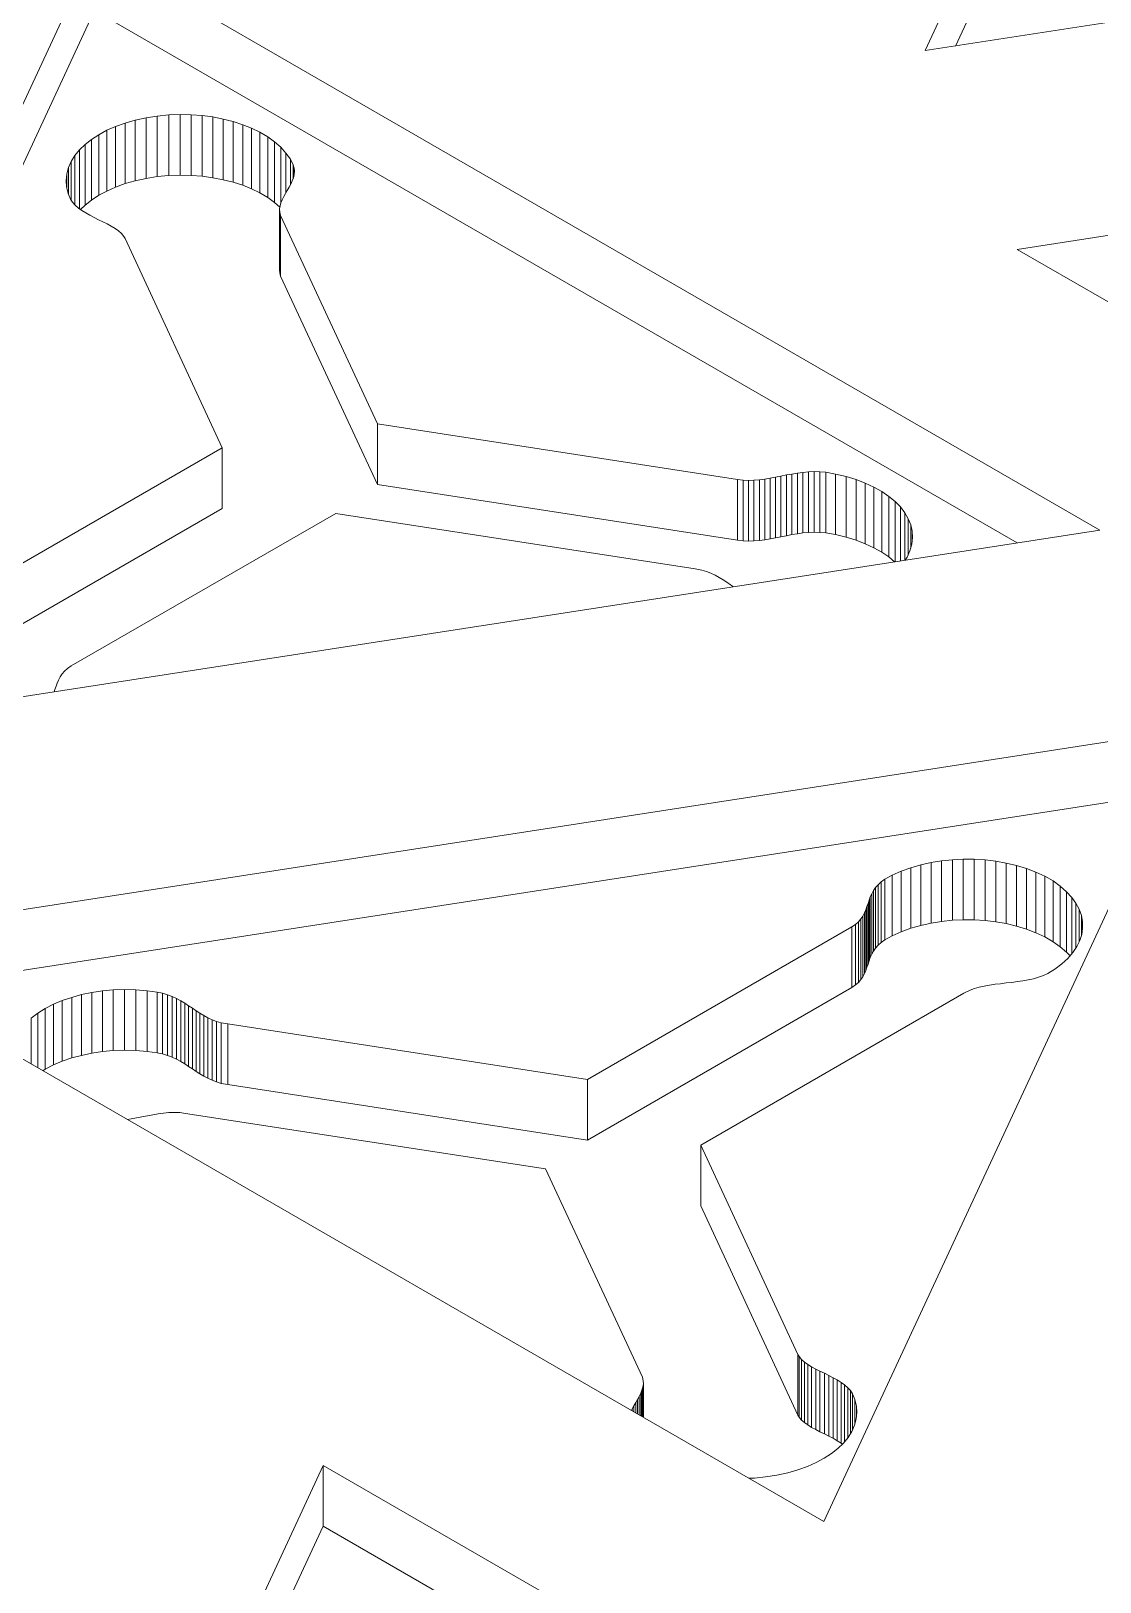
# Model space of a CAD drawing. Header units: inches. Extents: x 2.5 to 18.9, y 2.6 to 12.3.
# Drawn here: x 6.45 to 7.349, y 7.34 to 8.645 of the extents above; entities that cross this region are included whole.
import ezdxf

# ---------------------------------------------------------------- set-up
doc = ezdxf.new("R2010")
doc.units = ezdxf.units.IN
doc.header["$MEASUREMENT"] = 0

# ---------------------------------------------------------------- blocks, each defined once
blk = doc.blocks.new('A$C39963D99')
at = {"color": 0, "linetype": 'Continuous', "lineweight": 0, "extrusion": (3.33067e-16, 0.816497, 0.57735)}
for p, q in [((10.3379, -1.9723), (10.6474, -1.3054)), ((10.6474, -1.3564), (10.3634, -1.9684)), ((11.493, -1.7936), (10.3379, -1.9723)), ((9.3298, -2.5543), (9.6393, -1.8874)), ((9.6393, -1.8874), (10.4849, -2.3757)), ((9.6393, -1.9385), (9.3553, -2.5504)), ((10.4152, -2.3864), (9.6393, -1.9385)), ((10.4153, -2.1395), (11.5704, -1.9608)), ((9.6571, -2.0361), (9.6651, -2.0332)), ((9.6651, -2.0332), (9.6736, -2.0307)), ((9.6651, -2.0842), (9.6651, -2.0332)), ((9.6736, -2.0307), (9.6827, -2.0288)), ((9.6736, -2.0818), (9.6736, -2.0307)), ((9.6827, -2.0288), (9.6922, -2.0273)), ((9.6827, -2.0798), (9.6827, -2.0288)), ((9.6922, -2.0273), (9.7018, -2.0264)), ((9.6922, -2.0783), (9.6922, -2.0273)), ((9.7018, -2.0264), (9.7113, -2.026)), ((9.7018, -2.0774), (9.7018, -2.0264)), ((9.7113, -2.0771), (9.7113, -2.026)), ((9.7113, -2.026), (9.7207, -2.0262)), ((9.7207, -2.0773), (9.7207, -2.0262)), ((9.7207, -2.0262), (9.7299, -2.0269)), ((9.7299, -2.078), (9.7299, -2.0269)), ((9.7299, -2.0269), (9.7389, -2.0281)), ((9.7389, -2.0792), (9.7389, -2.0281)), ((9.7389, -2.0281), (9.7476, -2.0298)), ((9.7476, -2.0809), (9.7476, -2.0298)), ((9.7476, -2.0298), (9.756, -2.032)), ((9.756, -2.083), (9.756, -2.032)), ((9.756, -2.032), (9.764, -2.0346)), ((9.764, -2.0856), (9.764, -2.0346)), ((9.764, -2.0346), (9.7715, -2.0376)), ((9.6315, -2.0512), (9.6369, -2.047)), ((9.6369, -2.047), (9.643, -2.043)), ((9.6369, -2.098), (9.6369, -2.047)), ((9.643, -2.043), (9.6498, -2.0393)), ((9.643, -2.094), (9.643, -2.043)), ((9.6498, -2.0393), (9.6571, -2.0361)), ((9.6498, -2.0904), (9.6498, -2.0393)), ((9.6571, -2.0871), (9.6571, -2.0361)), ((9.7715, -2.0886), (9.7715, -2.0376)), ((9.7715, -2.0376), (9.7785, -2.041)), ((9.7785, -2.092), (9.7785, -2.041)), ((9.7785, -2.041), (9.785, -2.0448)), ((9.785, -2.0959), (9.785, -2.0448)), ((9.785, -2.0448), (9.7908, -2.049)), ((9.6198, -2.0656), (9.6229, -2.0606)), ((9.6229, -2.0606), (9.6268, -2.0558)), ((9.6229, -2.1022), (9.6229, -2.0606)), ((9.6268, -2.0558), (9.6315, -2.0512)), ((9.6268, -2.1054), (9.6268, -2.0558)), ((9.6315, -2.1023), (9.6315, -2.0512)), ((9.7908, -2.1), (9.7908, -2.049)), ((9.7908, -2.049), (9.796, -2.0535)), ((9.796, -2.1009), (9.796, -2.0535)), ((9.796, -2.0535), (9.8004, -2.0584)), ((9.8004, -2.0917), (9.8004, -2.0584)), ((9.8004, -2.0584), (9.8041, -2.0635)), ((9.6161, -2.076), (9.6175, -2.0707)), ((9.6175, -2.0707), (9.6198, -2.0656)), ((9.6175, -2.0932), (9.6175, -2.0707)), ((9.6198, -2.0982), (9.6198, -2.0656)), ((9.8041, -2.0853), (9.8041, -2.0635)), ((9.8041, -2.0635), (9.8065, -2.0683)), ((9.8065, -2.0797), (9.8065, -2.0683)), ((9.8065, -2.0683), (9.8074, -2.0711)), ((9.8074, -2.0766), (9.8074, -2.0711)), ((9.8074, -2.0711), (9.8076, -2.0738)), ((9.8076, -2.0738), (9.8074, -2.0765)), ((9.6155, -2.0814), (9.6161, -2.076)), ((9.6159, -2.0869), (9.6155, -2.0814)), ((9.6172, -2.0924), (9.6159, -2.0869)), ((9.6161, -2.0877), (9.6161, -2.076)), ((9.6571, -2.0871), (9.6498, -2.0904)), ((9.6651, -2.0842), (9.6571, -2.0871)), ((9.6736, -2.0818), (9.6651, -2.0842)), ((9.6827, -2.0798), (9.6736, -2.0818)), ((9.6922, -2.0783), (9.6827, -2.0798)), ((9.7018, -2.0774), (9.6922, -2.0783)), ((9.7113, -2.0771), (9.7018, -2.0774)), ((9.7207, -2.0773), (9.7113, -2.0771)), ((9.7299, -2.078), (9.7207, -2.0773)), ((9.7389, -2.0792), (9.7299, -2.078)), ((9.7476, -2.0809), (9.7389, -2.0792)), ((9.756, -2.083), (9.7476, -2.0809)), ((9.764, -2.0856), (9.756, -2.083)), ((9.7715, -2.0886), (9.764, -2.0856)), ((9.803, -2.0872), (9.8015, -2.0899)), ((9.8045, -2.0846), (9.803, -2.0872)), ((9.8057, -2.0819), (9.8045, -2.0846)), ((9.8067, -2.0792), (9.8057, -2.0819)), ((9.8074, -2.0765), (9.8067, -2.0792)), ((9.6192, -2.0973), (9.6172, -2.0924)), ((9.6209, -2.0999), (9.6192, -2.0973)), ((9.6231, -2.1024), (9.6209, -2.0999)), ((9.6369, -2.098), (9.6315, -2.1023)), ((9.643, -2.094), (9.6369, -2.098)), ((9.6498, -2.0904), (9.643, -2.094)), ((9.7785, -2.092), (9.7715, -2.0886)), ((9.785, -2.0959), (9.7785, -2.092)), ((9.7908, -2.1), (9.785, -2.0959)), ((9.7953, -2.1039), (9.7908, -2.1)), ((9.7962, -2.1003), (9.7954, -2.1029)), ((9.7972, -2.0977), (9.7962, -2.1003)), ((9.7985, -2.0951), (9.7972, -2.0977)), ((9.8, -2.0925), (9.7985, -2.0951)), ((9.8015, -2.0899), (9.8, -2.0925)), ((9.6258, -2.1047), (9.6231, -2.1024)), ((9.6288, -2.1068), (9.6258, -2.1047)), ((9.6315, -2.1023), (9.6277, -2.106)), ((9.6321, -2.1088), (9.6288, -2.1068)), ((9.6355, -2.1108), (9.6321, -2.1088)), ((9.6392, -2.1126), (9.6355, -2.1108)), ((9.6428, -2.1145), (9.6392, -2.1126)), ((9.7954, -2.1029), (9.795, -2.1055)), ((9.795, -2.1566), (9.795, -2.1055)), ((9.795, -2.1055), (9.7952, -2.1082)), ((9.7952, -2.1592), (9.7952, -2.1082)), ((9.7952, -2.1082), (9.7959, -2.111)), ((9.7959, -2.1621), (9.7959, -2.111)), ((9.7959, -2.111), (9.8773, -2.2864)), ((9.6465, -2.1163), (9.6428, -2.1145)), ((9.6501, -2.1181), (9.6465, -2.1163)), ((9.6535, -2.12), (9.6501, -2.1181)), ((9.6567, -2.122), (9.6535, -2.12)), ((9.6595, -2.124), (9.6567, -2.122)), ((9.662, -2.1262), (9.6595, -2.124)), ((9.664, -2.1286), (9.662, -2.1262)), ((9.6651, -2.1303), (9.664, -2.1286)), ((9.7468, -2.3064), (9.6651, -2.1303)), ((11.2609, -2.6277), (10.4153, -2.1395)), ((9.7952, -2.1592), (9.795, -2.1566)), ((9.7959, -2.1621), (9.7952, -2.1592)), ((9.8773, -2.3374), (9.7959, -2.1621)), ((9.8773, -2.3374), (9.8773, -2.2864)), ((9.8773, -2.2864), (10.18, -2.3332)), ((9.5255, -2.4342), (9.7468, -2.3064)), ((9.7468, -2.3575), (9.7468, -2.3064)), ((10.18, -2.3842), (10.18, -2.3332)), ((10.18, -2.3332), (10.185, -2.3338)), ((10.185, -2.3848), (10.185, -2.3338)), ((10.185, -2.3338), (10.1895, -2.3339)), ((10.1895, -2.3339), (10.194, -2.3338)), ((10.1895, -2.385), (10.1895, -2.3339)), ((10.194, -2.3338), (10.1985, -2.3334)), ((10.194, -2.3848), (10.194, -2.3338)), ((10.1985, -2.3334), (10.2031, -2.3328)), ((10.1985, -2.3844), (10.1985, -2.3334)), ((10.2031, -2.3328), (10.2076, -2.332)), ((10.2031, -2.3838), (10.2031, -2.3328)), ((10.2076, -2.332), (10.2121, -2.3312)), ((10.2076, -2.3831), (10.2076, -2.332)), ((10.2121, -2.3312), (10.2167, -2.3303)), ((10.2121, -2.3822), (10.2121, -2.3312)), ((10.2167, -2.3303), (10.2213, -2.3293)), ((10.2167, -2.3813), (10.2167, -2.3303)), ((10.2213, -2.3293), (10.2259, -2.3285)), ((10.2213, -2.3804), (10.2213, -2.3293)), ((10.2259, -2.3285), (10.2305, -2.3277)), ((10.2259, -2.3795), (10.2259, -2.3285)), ((10.2305, -2.3277), (10.2352, -2.3271)), ((10.2305, -2.3787), (10.2305, -2.3277)), ((10.2352, -2.3271), (10.2399, -2.3266)), ((10.2352, -2.3781), (10.2352, -2.3271)), ((10.2399, -2.3266), (10.2446, -2.3265)), ((10.2399, -2.3777), (10.2399, -2.3266)), ((10.2446, -2.3775), (10.2446, -2.3265)), ((10.2446, -2.3265), (10.2494, -2.3266)), ((10.2494, -2.3776), (10.2494, -2.3266)), ((10.2494, -2.3266), (10.2543, -2.327)), ((10.2543, -2.3781), (10.2543, -2.327)), ((10.2543, -2.327), (10.2625, -2.3285)), ((10.2625, -2.3795), (10.2625, -2.3285)), ((10.2625, -2.3285), (10.2714, -2.3306)), ((10.2714, -2.3816), (10.2714, -2.3306)), ((10.2714, -2.3306), (10.2798, -2.3331)), ((10.2798, -2.3841), (10.2798, -2.3331)), ((10.2798, -2.3331), (10.2876, -2.3361)), ((10.18, -2.3842), (9.8773, -2.3374)), ((10.2876, -2.3871), (10.2876, -2.3361)), ((10.2876, -2.3361), (10.2949, -2.3395)), ((10.2949, -2.3905), (10.2949, -2.3395)), ((10.2949, -2.3395), (10.3015, -2.3432)), ((10.3015, -2.3942), (10.3015, -2.3432)), ((10.3015, -2.3432), (10.3074, -2.3473)), ((10.3074, -2.3983), (10.3074, -2.3473)), ((10.3074, -2.3473), (10.3126, -2.3516)), ((9.7468, -2.3575), (9.5255, -2.4853)), ((9.8422, -2.3616), (9.6198, -2.49)), ((10.1445, -2.4084), (9.8422, -2.3616)), ((10.3126, -2.4023), (10.3126, -2.3516)), ((10.3126, -2.3516), (10.3171, -2.3562)), ((10.3171, -2.4016), (10.3171, -2.3562)), ((10.3171, -2.3562), (10.3208, -2.3611)), ((10.3208, -2.401), (10.3208, -2.3611)), ((10.3208, -2.3611), (10.3237, -2.3661)), ((10.3237, -2.3962), (10.3237, -2.3661)), ((10.3237, -2.3661), (10.3258, -2.3713)), ((10.3258, -2.3909), (10.3258, -2.3713)), ((10.3258, -2.3713), (10.3271, -2.3766)), ((10.4849, -2.3757), (9.3298, -2.5543)), ((10.185, -2.3848), (10.18, -2.3842)), ((10.1895, -2.385), (10.185, -2.3848)), ((10.194, -2.3848), (10.1895, -2.385)), ((10.1985, -2.3844), (10.194, -2.3848)), ((10.2031, -2.3838), (10.1985, -2.3844)), ((10.2076, -2.3831), (10.2031, -2.3838)), ((10.2121, -2.3822), (10.2076, -2.3831)), ((10.2167, -2.3813), (10.2121, -2.3822)), ((10.2213, -2.3804), (10.2167, -2.3813)), ((10.2259, -2.3795), (10.2213, -2.3804)), ((10.2305, -2.3787), (10.2259, -2.3795)), ((10.2352, -2.3781), (10.2305, -2.3787)), ((10.2399, -2.3777), (10.2352, -2.3781)), ((10.2446, -2.3775), (10.2399, -2.3777)), ((10.2494, -2.3776), (10.2446, -2.3775)), ((10.2543, -2.3781), (10.2494, -2.3776)), ((10.2625, -2.3795), (10.2543, -2.3781)), ((10.2714, -2.3816), (10.2625, -2.3795)), ((10.2798, -2.3841), (10.2714, -2.3816)), ((10.2876, -2.3871), (10.2798, -2.3841)), ((10.2949, -2.3905), (10.2876, -2.3871)), ((10.3268, -2.3875), (10.3252, -2.393)), ((10.3274, -2.382), (10.3268, -2.3875)), ((10.3271, -2.385), (10.3271, -2.3766)), ((10.3271, -2.3766), (10.3274, -2.382)), ((10.3015, -2.3942), (10.2949, -2.3905)), ((10.3074, -2.3983), (10.3015, -2.3942)), ((10.3123, -2.4024), (10.3074, -2.3983)), ((10.3227, -2.3985), (10.3211, -2.401)), ((10.3252, -2.393), (10.3227, -2.3985)), ((10.15, -2.4095), (10.1445, -2.4084)), ((10.154, -2.4106), (10.15, -2.4095)), ((10.1578, -2.412), (10.154, -2.4106)), ((10.1614, -2.4137), (10.1578, -2.412)), ((10.1647, -2.4155), (10.1614, -2.4137)), ((10.168, -2.4174), (10.1647, -2.4155)), ((10.1712, -2.4195), (10.168, -2.4174)), ((10.1743, -2.4216), (10.1712, -2.4195)), ((10.1769, -2.4233), (10.1743, -2.4216)), ((9.6166, -2.4922), (9.6142, -2.4944)), ((9.6198, -2.49), (9.6166, -2.4922)), ((9.6081, -2.5044), (9.6071, -2.5071)), ((9.6092, -2.5018), (9.6081, -2.5044)), ((9.6105, -2.4992), (9.6092, -2.5018)), ((9.6122, -2.4967), (9.6105, -2.4992)), ((9.6142, -2.4944), (9.6122, -2.4967)), ((9.6061, -2.5098), (9.6055, -2.5117)), ((9.6071, -2.5071), (9.6061, -2.5098)), ((9.4072, -2.7216), (10.5623, -2.5429)), ((10.5623, -2.5429), (10.2528, -3.2098)), ((10.5368, -2.5978), (9.4769, -2.7618)), ((10.3179, -2.6626), (10.3259, -2.6597)), ((10.3259, -2.6597), (10.3343, -2.6573)), ((10.3259, -2.7107), (10.3259, -2.6597)), ((10.3343, -2.6573), (10.3429, -2.6553)), ((10.3343, -2.7083), (10.3343, -2.6573)), ((10.3429, -2.6553), (10.3518, -2.6539)), ((10.3429, -2.7064), (10.3429, -2.6553)), ((10.3518, -2.6539), (10.3609, -2.653)), ((10.3518, -2.7049), (10.3518, -2.6539)), ((10.3609, -2.653), (10.37, -2.6525)), ((10.3609, -2.704), (10.3609, -2.653)), ((10.37, -2.7036), (10.37, -2.6525)), ((10.37, -2.6525), (10.3792, -2.6526)), ((10.3792, -2.7036), (10.3792, -2.6526)), ((10.3792, -2.6526), (10.3883, -2.6531)), ((10.3883, -2.7042), (10.3883, -2.6531)), ((10.3883, -2.6531), (10.3973, -2.6542)), ((10.3973, -2.7052), (10.3973, -2.6542)), ((10.3973, -2.6542), (10.4062, -2.6558)), ((10.4062, -2.7068), (10.4062, -2.6558)), ((10.4062, -2.6558), (10.4148, -2.6578)), ((10.4148, -2.7088), (10.4148, -2.6578)), ((10.4148, -2.6578), (10.4231, -2.6603)), ((10.4231, -2.7114), (10.4231, -2.6603)), ((10.4231, -2.6603), (10.431, -2.6634)), ((10.2962, -2.6764), (10.2983, -2.674)), ((10.2983, -2.674), (10.3009, -2.6716)), ((10.2983, -2.725), (10.2983, -2.674)), ((10.3009, -2.6716), (10.304, -2.6694)), ((10.3009, -2.7227), (10.3009, -2.6716)), ((10.304, -2.6694), (10.3102, -2.666)), ((10.304, -2.7205), (10.304, -2.6694)), ((10.3102, -2.666), (10.3179, -2.6626)), ((10.3102, -2.7171), (10.3102, -2.666)), ((10.3179, -2.7136), (10.3179, -2.6626)), ((10.431, -2.7144), (10.431, -2.6634)), ((10.431, -2.6634), (10.4385, -2.6669)), ((10.4385, -2.718), (10.4385, -2.6669)), ((10.4385, -2.6669), (10.4455, -2.6709)), ((10.4455, -2.722), (10.4455, -2.6709)), ((10.4455, -2.6709), (10.4516, -2.6753)), ((10.2899, -2.6898), (10.2908, -2.687)), ((10.2908, -2.687), (10.2918, -2.6843)), ((10.2908, -2.738), (10.2908, -2.687)), ((10.2918, -2.6843), (10.293, -2.6816)), ((10.2918, -2.7353), (10.2918, -2.6843)), ((10.293, -2.6816), (10.2944, -2.679)), ((10.293, -2.7326), (10.293, -2.6816)), ((10.2944, -2.679), (10.2962, -2.6764)), ((10.2944, -2.73), (10.2944, -2.679)), ((10.2962, -2.7274), (10.2962, -2.6764)), ((10.4516, -2.7263), (10.4516, -2.6753)), ((10.4516, -2.6753), (10.4569, -2.6799)), ((10.4569, -2.7309), (10.4569, -2.6799)), ((10.4569, -2.6799), (10.4613, -2.6847)), ((10.4613, -2.7323), (10.4613, -2.6847)), ((10.4613, -2.6847), (10.4648, -2.6896)), ((10.2839, -2.7028), (10.2855, -2.7004)), ((10.2855, -2.7004), (10.2868, -2.6978)), ((10.2855, -2.7514), (10.2855, -2.7004)), ((10.2868, -2.6978), (10.288, -2.6952)), ((10.2868, -2.7488), (10.2868, -2.6978)), ((10.288, -2.6952), (10.2889, -2.6925)), ((10.288, -2.7462), (10.288, -2.6952)), ((10.2889, -2.6925), (10.2899, -2.6898)), ((10.2889, -2.7435), (10.2889, -2.6925)), ((10.2899, -2.7408), (10.2899, -2.6898)), ((10.4648, -2.7273), (10.4648, -2.6896)), ((10.4648, -2.6896), (10.4675, -2.6947)), ((10.4675, -2.7221), (10.4675, -2.6947)), ((10.4675, -2.6947), (10.4694, -2.6999)), ((10.4694, -2.7168), (10.4694, -2.6999)), ((10.4694, -2.6999), (10.4703, -2.7052)), ((10.0539, -2.838), (10.2763, -2.7096)), ((10.2763, -2.7096), (10.2794, -2.7074)), ((10.2763, -2.7606), (10.2763, -2.7096)), ((10.2794, -2.7074), (10.2819, -2.7052)), ((10.2794, -2.7584), (10.2794, -2.7074)), ((10.2819, -2.7052), (10.2839, -2.7028)), ((10.2819, -2.7562), (10.2819, -2.7052)), ((10.2839, -2.7539), (10.2839, -2.7028)), ((10.3179, -2.7136), (10.3102, -2.7171)), ((10.3259, -2.7107), (10.3179, -2.7136)), ((10.3343, -2.7083), (10.3259, -2.7107)), ((10.3429, -2.7064), (10.3343, -2.7083)), ((10.3518, -2.7049), (10.3429, -2.7064)), ((10.3609, -2.704), (10.3518, -2.7049)), ((10.37, -2.7036), (10.3609, -2.704)), ((10.3792, -2.7036), (10.37, -2.7036)), ((10.3883, -2.7042), (10.3792, -2.7036)), ((10.3973, -2.7052), (10.3883, -2.7042)), ((10.4062, -2.7068), (10.3973, -2.7052)), ((10.4148, -2.7088), (10.4062, -2.7068)), ((10.4231, -2.7114), (10.4148, -2.7088)), ((10.431, -2.7144), (10.4231, -2.7114)), ((10.4704, -2.7105), (10.4697, -2.7158)), ((10.4703, -2.7113), (10.4703, -2.7052)), ((10.4703, -2.7052), (10.4704, -2.7105)), ((10.2528, -3.2098), (9.4072, -2.7216)), ((10.2983, -2.725), (10.2962, -2.7274)), ((10.3009, -2.7227), (10.2983, -2.725)), ((10.304, -2.7205), (10.3009, -2.7227)), ((10.3102, -2.7171), (10.304, -2.7205)), ((10.4385, -2.718), (10.431, -2.7144)), ((10.4455, -2.722), (10.4385, -2.718)), ((10.4516, -2.7263), (10.4455, -2.722)), ((10.4569, -2.7309), (10.4516, -2.7263)), ((10.4656, -2.7261), (10.4622, -2.7312)), ((10.4681, -2.721), (10.4656, -2.7261)), ((10.4697, -2.7158), (10.4681, -2.721)), ((10.2908, -2.738), (10.2899, -2.7408)), ((10.2918, -2.7353), (10.2908, -2.738)), ((10.293, -2.7326), (10.2918, -2.7353)), ((10.2944, -2.73), (10.293, -2.7326)), ((10.2962, -2.7274), (10.2944, -2.73)), ((10.458, -2.736), (10.453, -2.7406)), ((10.4598, -2.734), (10.4569, -2.7309)), ((10.4622, -2.7312), (10.458, -2.736)), ((10.2855, -2.7514), (10.2839, -2.7539)), ((10.2868, -2.7488), (10.2855, -2.7514)), ((10.288, -2.7462), (10.2868, -2.7488)), ((10.2889, -2.7435), (10.288, -2.7462)), ((10.2899, -2.7408), (10.2889, -2.7435)), ((10.4291, -2.7531), (10.4247, -2.7541)), ((10.4334, -2.7519), (10.4291, -2.7531)), ((10.4374, -2.7504), (10.4334, -2.7519)), ((10.4412, -2.7486), (10.4374, -2.7504)), ((10.4471, -2.745), (10.4412, -2.7486)), ((10.453, -2.7406), (10.4471, -2.745)), ((9.6285, -2.7665), (9.6371, -2.7647)), ((9.6371, -2.7647), (9.646, -2.7634)), ((9.6371, -2.8158), (9.6371, -2.7647)), ((9.646, -2.7634), (9.6552, -2.7626)), ((9.646, -2.8144), (9.646, -2.7634)), ((9.6552, -2.7626), (9.6646, -2.7622)), ((9.6552, -2.8136), (9.6552, -2.7626)), ((9.6646, -2.8133), (9.6646, -2.7622)), ((9.6646, -2.7622), (9.674, -2.7625)), ((9.674, -2.8135), (9.674, -2.7625)), ((9.674, -2.7625), (9.6836, -2.7632)), ((9.6836, -2.8143), (9.6836, -2.7632)), ((9.6836, -2.7632), (9.692, -2.7644)), ((9.692, -2.8154), (9.692, -2.7644)), ((9.692, -2.7644), (9.6965, -2.7654)), ((9.6965, -2.8164), (9.6965, -2.7654)), ((9.6965, -2.7654), (9.7008, -2.7666)), ((10.2763, -2.7606), (10.0539, -2.889)), ((10.3705, -2.7653), (10.1492, -2.8931)), ((10.2794, -2.7584), (10.2763, -2.7606)), ((10.2819, -2.7562), (10.2794, -2.7584)), ((10.2839, -2.7539), (10.2819, -2.7562)), ((10.3757, -2.7628), (10.3705, -2.7653)), ((10.3794, -2.7614), (10.3757, -2.7628)), ((10.3835, -2.7602), (10.3794, -2.7614)), ((10.3877, -2.7593), (10.3835, -2.7602)), ((10.3921, -2.7585), (10.3877, -2.7593)), ((10.3967, -2.7578), (10.3921, -2.7585)), ((10.4013, -2.7573), (10.3967, -2.7578)), ((10.406, -2.7567), (10.4013, -2.7573)), ((10.4108, -2.7562), (10.406, -2.7567)), ((10.4155, -2.7556), (10.4108, -2.7562)), ((10.4202, -2.7549), (10.4155, -2.7556)), ((10.4247, -2.7541), (10.4202, -2.7549)), ((9.5917, -2.782), (9.598, -2.7781)), ((9.598, -2.7781), (9.6049, -2.7746)), ((9.598, -2.8292), (9.598, -2.7781)), ((9.6049, -2.7746), (9.6123, -2.7715)), ((9.6049, -2.8257), (9.6049, -2.7746)), ((9.6123, -2.7715), (9.6202, -2.7688)), ((9.6123, -2.8225), (9.6123, -2.7715)), ((9.6202, -2.7688), (9.6285, -2.7665)), ((9.6202, -2.8198), (9.6202, -2.7688)), ((9.6285, -2.8176), (9.6285, -2.7665)), ((9.7008, -2.8177), (9.7008, -2.7666)), ((9.7008, -2.7666), (9.7047, -2.7682)), ((9.7047, -2.8192), (9.7047, -2.7682)), ((9.7047, -2.7682), (9.7084, -2.7699)), ((9.7084, -2.8209), (9.7084, -2.7699)), ((9.7084, -2.7699), (9.7119, -2.7718)), ((9.7119, -2.8228), (9.7119, -2.7718)), ((9.7119, -2.7718), (9.7153, -2.7738)), ((9.7153, -2.8248), (9.7153, -2.7738)), ((9.7153, -2.7738), (9.7185, -2.7759)), ((9.7185, -2.8269), (9.7185, -2.7759)), ((9.7185, -2.7759), (9.7217, -2.778)), ((9.7217, -2.829), (9.7217, -2.778)), ((9.7217, -2.778), (9.7248, -2.7801)), ((9.586, -2.7863), (9.5917, -2.782)), ((9.586, -2.8248), (9.586, -2.7863)), ((9.5917, -2.828), (9.5917, -2.782)), ((9.7248, -2.8311), (9.7248, -2.7801)), ((9.7248, -2.7801), (9.728, -2.7821)), ((9.728, -2.8332), (9.728, -2.7821)), ((9.728, -2.7821), (9.7313, -2.7841)), ((9.7313, -2.8351), (9.7313, -2.7841)), ((9.7313, -2.7841), (9.7347, -2.7859)), ((9.7347, -2.8369), (9.7347, -2.7859)), ((9.7347, -2.7859), (9.7382, -2.7876)), ((9.7382, -2.8386), (9.7382, -2.7876)), ((9.7382, -2.7876), (9.742, -2.789)), ((9.742, -2.84), (9.742, -2.789)), ((9.742, -2.789), (9.746, -2.7901)), ((9.746, -2.8412), (9.746, -2.7901)), ((9.746, -2.7901), (9.7515, -2.7912)), ((9.7515, -2.8422), (9.7515, -2.7912)), ((9.7515, -2.7912), (10.0539, -2.838)), ((9.6285, -2.8176), (9.6202, -2.8198)), ((9.6371, -2.8158), (9.6285, -2.8176)), ((9.646, -2.8144), (9.6371, -2.8158)), ((9.6552, -2.8136), (9.646, -2.8144)), ((9.6646, -2.8133), (9.6552, -2.8136)), ((9.674, -2.8135), (9.6646, -2.8133)), ((9.6836, -2.8143), (9.674, -2.8135)), ((9.692, -2.8154), (9.6836, -2.8143)), ((9.6965, -2.8164), (9.692, -2.8154)), ((9.7008, -2.8177), (9.6965, -2.8164)), ((9.7047, -2.8192), (9.7008, -2.8177)), ((9.598, -2.8292), (9.5959, -2.8305)), ((9.6049, -2.8257), (9.598, -2.8292)), ((9.6123, -2.8225), (9.6049, -2.8257)), ((9.6202, -2.8198), (9.6123, -2.8225)), ((9.7084, -2.8209), (9.7047, -2.8192)), ((9.7119, -2.8228), (9.7084, -2.8209)), ((9.7153, -2.8248), (9.7119, -2.8228)), ((9.7185, -2.8269), (9.7153, -2.8248)), ((9.7217, -2.829), (9.7185, -2.8269)), ((9.7248, -2.8311), (9.7217, -2.829)), ((9.728, -2.8332), (9.7248, -2.8311)), ((9.7313, -2.8351), (9.728, -2.8332)), ((9.7347, -2.8369), (9.7313, -2.8351)), ((9.7382, -2.8386), (9.7347, -2.8369)), ((9.742, -2.84), (9.7382, -2.8386)), ((9.746, -2.8412), (9.742, -2.84)), ((9.7515, -2.8422), (9.746, -2.8412)), ((10.0539, -2.889), (9.7515, -2.8422)), ((10.0539, -2.889), (10.0539, -2.838)), ((9.6747, -2.8702), (9.6701, -2.8711)), ((9.6793, -2.8693), (9.6747, -2.8702)), ((9.6839, -2.8684), (9.6793, -2.8693)), ((9.6884, -2.8676), (9.6839, -2.8684)), ((9.693, -2.8668), (9.6884, -2.8676)), ((9.6975, -2.8662), (9.693, -2.8668)), ((9.702, -2.8658), (9.6975, -2.8662)), ((9.7065, -2.8657), (9.702, -2.8658)), ((9.711, -2.8658), (9.7065, -2.8657)), ((9.716, -2.8664), (9.711, -2.8658)), ((10.0187, -2.9132), (9.716, -2.8664)), ((9.6701, -2.8711), (9.6671, -2.8716)), ((10.1492, -2.9442), (10.1492, -2.8931)), ((10.1492, -2.8931), (10.2309, -3.0693)), ((10.1001, -3.0885), (10.0187, -2.9132)), ((10.2309, -3.1203), (10.1492, -2.9442)), ((10.2309, -3.1203), (10.2309, -3.0693)), ((10.2309, -3.0693), (10.232, -3.071)), ((10.232, -3.1221), (10.232, -3.071)), ((10.232, -3.071), (10.234, -3.0734)), ((10.234, -3.1244), (10.234, -3.0734)), ((10.234, -3.0734), (10.2365, -3.0756)), ((10.2365, -3.1266), (10.2365, -3.0756)), ((10.2365, -3.0756), (10.2394, -3.0776)), ((10.2394, -3.1286), (10.2394, -3.0776)), ((10.2394, -3.0776), (10.2425, -3.0796)), ((10.2425, -3.1306), (10.2425, -3.0796)), ((10.2425, -3.0796), (10.246, -3.0815)), ((10.1009, -3.0914), (10.1001, -3.0885)), ((10.101, -3.094), (10.1009, -3.0914)), ((10.246, -3.1325), (10.246, -3.0815)), ((10.246, -3.0815), (10.2495, -3.0833)), ((10.2495, -3.1343), (10.2495, -3.0833)), ((10.2495, -3.0833), (10.2532, -3.0851)), ((10.2532, -3.1361), (10.2532, -3.0851)), ((10.2532, -3.0851), (10.2569, -3.0869)), ((10.2569, -3.138), (10.2569, -3.0869)), ((10.2569, -3.0869), (10.2605, -3.0888)), ((10.2605, -3.1398), (10.2605, -3.0888)), ((10.2605, -3.0888), (10.264, -3.0907)), ((10.264, -3.1418), (10.264, -3.0907)), ((10.264, -3.0907), (10.2672, -3.0928)), ((10.096, -3.1071), (10.0975, -3.1045)), ((10.0975, -3.1045), (10.0988, -3.1019)), ((10.0975, -3.1201), (10.0975, -3.1045)), ((10.0988, -3.1019), (10.0998, -3.0993)), ((10.0988, -3.1208), (10.0988, -3.1019)), ((10.0998, -3.0993), (10.1006, -3.0967)), ((10.0998, -3.1214), (10.0998, -3.0993)), ((10.1006, -3.0967), (10.101, -3.094)), ((10.1006, -3.1219), (10.1006, -3.0967)), ((10.101, -3.1221), (10.101, -3.094)), ((10.2672, -3.1438), (10.2672, -3.0928)), ((10.2672, -3.0928), (10.2702, -3.0949)), ((10.2702, -3.1425), (10.2702, -3.0949)), ((10.2702, -3.0949), (10.2729, -3.0972)), ((10.2729, -3.1392), (10.2729, -3.0972)), ((10.2729, -3.0972), (10.2751, -3.0996)), ((10.2751, -3.1358), (10.2751, -3.0996)), ((10.2751, -3.0996), (10.2768, -3.1023)), ((10.2768, -3.1326), (10.2768, -3.1023)), ((10.2768, -3.1023), (10.2788, -3.1071)), ((10.091, -3.1163), (10.0916, -3.115)), ((10.0916, -3.115), (10.093, -3.1124)), ((10.0916, -3.1167), (10.0916, -3.115)), ((10.093, -3.1124), (10.0945, -3.1097)), ((10.093, -3.1175), (10.093, -3.1124)), ((10.0945, -3.1097), (10.096, -3.1071)), ((10.0945, -3.1183), (10.0945, -3.1097)), ((10.096, -3.1192), (10.096, -3.1071)), ((10.2788, -3.1277), (10.2788, -3.1071)), ((10.2788, -3.1071), (10.2801, -3.1127)), ((10.2805, -3.1181), (10.28, -3.1235)), ((10.2801, -3.1217), (10.2801, -3.1127)), ((10.2801, -3.1127), (10.2805, -3.1181)), ((10.232, -3.1221), (10.2309, -3.1203)), ((10.234, -3.1244), (10.232, -3.1221)), ((10.2365, -3.1266), (10.234, -3.1244)), ((10.2394, -3.1286), (10.2365, -3.1266)), ((10.2425, -3.1306), (10.2394, -3.1286)), ((10.246, -3.1325), (10.2425, -3.1306)), ((10.2785, -3.1288), (10.2762, -3.134)), ((10.28, -3.1235), (10.2785, -3.1288)), ((10.2495, -3.1343), (10.246, -3.1325)), ((10.2532, -3.1361), (10.2495, -3.1343)), ((10.2569, -3.138), (10.2532, -3.1361)), ((10.2605, -3.1398), (10.2569, -3.138)), ((10.264, -3.1418), (10.2605, -3.1398)), ((10.2672, -3.1438), (10.264, -3.1418)), ((10.2692, -3.1438), (10.2645, -3.1483)), ((10.2683, -3.1446), (10.2672, -3.1438)), ((10.2731, -3.139), (10.2692, -3.1438)), ((10.2762, -3.134), (10.2731, -3.139)), ((10.253, -3.1566), (10.2463, -3.1602)), ((10.2591, -3.1526), (10.253, -3.1566)), ((10.2645, -3.1483), (10.2591, -3.1526)), ((9.5223, -3.8295), (9.8317, -3.1626)), ((9.8317, -3.2137), (9.8317, -3.1626)), ((9.8317, -3.1626), (10.6774, -3.6508)), ((10.2133, -3.1708), (10.2038, -3.1723)), ((10.2224, -3.1688), (10.2133, -3.1708)), ((10.2309, -3.1664), (10.2224, -3.1688)), ((10.2389, -3.1635), (10.2309, -3.1664)), ((10.2463, -3.1602), (10.2389, -3.1635)), ((10.1943, -3.1732), (10.1898, -3.1734)), ((10.2038, -3.1723), (10.1943, -3.1732)), ((9.8317, -3.2137), (9.5478, -3.8256)), ((10.6077, -3.6616), (9.8317, -3.2137))]:
    blk.add_line(p, q, dxfattribs=at)

msp = doc.modelspace()

# ---------------------------------------------------------------- block references
msp.add_blockref('A$C39963D99', (-3.1356, 10.6011))

doc.saveas('drawing.dxf')
